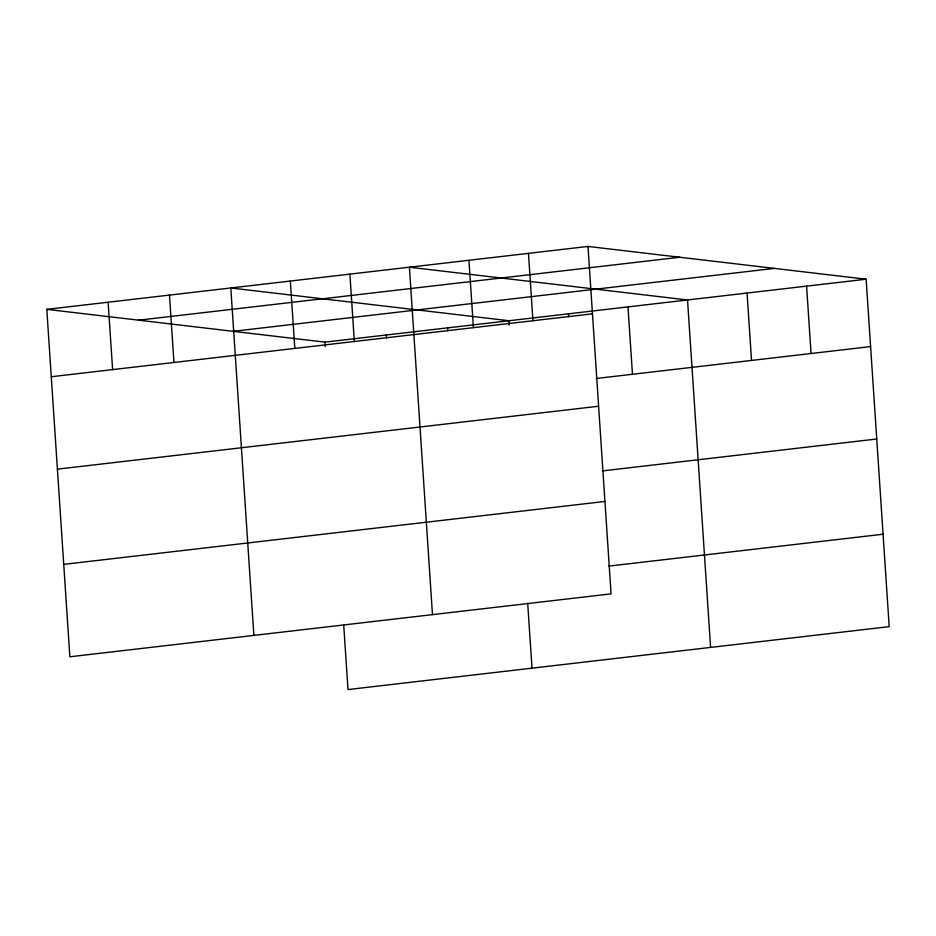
<?xml version="1.0" encoding="UTF-8"?>
<svg xmlns="http://www.w3.org/2000/svg" width="936" height="936" viewBox="0 0 936 936"><rect width="100%" height="100%" fill="white"/><g stroke="black" fill="none" stroke-linecap="round" stroke-linejoin="round"><path stroke-width="1.4" d="M587.995 246.437L611.079 593.869L69.872 656.791L46.8 309.36L587.995 246.437L866.128 279.209L889.2 626.64L348.005 689.563L343.688 624.581M138.587 320.182L679.782 257.248M233.146 331.321L774.341 268.398M46.8 309.36L324.921 342.131L866.128 279.209M51.269 376.74L592.476 313.817M596.173 378.495L870.597 346.589M57.412 469.158L598.607 406.236M602.304 470.913L876.74 439.007M63.742 564.373L604.937 501.45M608.634 566.128L883.057 534.222M806.586 286.123L811.067 353.504M747.057 293.05L751.538 360.43M710.6 647.408L687.527 299.976L409.406 267.205L432.479 614.636M627.997 306.891L632.467 374.271M568.468 313.817L568.655 316.684M528.466 253.363L532.947 320.732M509.219 325.038L508.927 320.732L230.806 287.972L253.878 635.404M527.693 603.182L532.011 668.164M468.936 260.278L473.405 327.659M447.595 327.869L447.782 330.736M386.264 335.006L386.451 337.873M349.877 274.119L354.346 341.5M324.921 342.131L325.213 346.437M290.335 281.046L294.817 348.426M169.474 295.097L173.944 362.478M108.131 302.234L112.612 369.603"/></g></svg>
